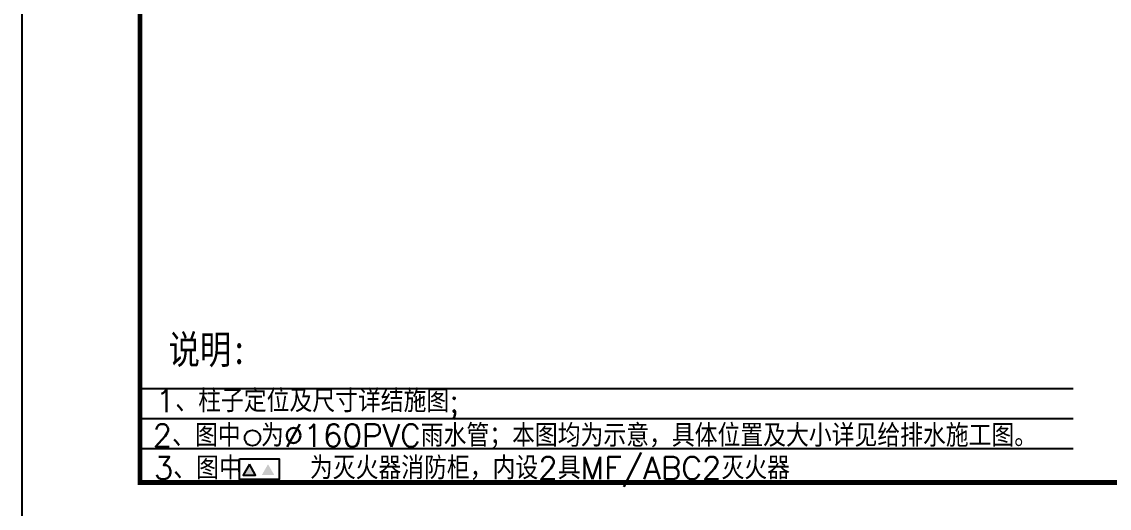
# Model space of a CAD drawing. Extents: x -21908402 to 2288787, y 79687 to 5079726.
# Drawn here: x 2095687 to 2141661, y 436996 to 457591 of the extents above; entities that cross this region are included whole.
import ezdxf

# ---------------------------------------------------------------- set-up
doc = ezdxf.new("R2010")
doc.units = 0
doc.header["$LTSCALE"] = 1000
doc.layers.get('0').update_dxf_attribs({"linetype": 'CONTINUOUS'})
for name, color, linetype in [('PUB_TEXT', 7, 'CONTINUOUS'), ('PUB_TITLE', 4, 'CONTINUOUS'), ('TEXT', 7, 'CONTINUOUS'), ('管道', 3, 'CONTINUOUS'), ('虚线浅显', 139, 'CONTINUOUS')]:
    doc.layers.add(name, color=color, linetype=linetype)
doc.styles.add('-黑体', font='simhei.ttf', dxfattribs={"width": 0.8})
doc.styles.add('HZTXT', font='txt', dxfattribs={"width": 0.7, "height": 300, "bigfont": 'HZTXT'})

# ---------------------------------------------------------------- blocks, each defined once
blk = doc.blocks.new('GGGDDD')
h = blk.add_hatch(color=2)
h.paths.add_polyline_path([(7839327, -1916416), (7839124, -1916769), (7839531, -1916769)])
h.paths.add_polyline_path([(7838721, -1916416), (7838517, -1916769), (7838925, -1916769)])
at = {"color": 2}
for points in [[(7838405, -1916243), (7839695, -1916243), (7839695, -1916915), (7838405, -1916915)], [(7838721, -1916416), (7838517, -1916769), (7838925, -1916769)]]:
    blk.add_lwpolyline(points, close=True, dxfattribs=at)
at = {"layer": '管道'}
blk.add_ellipse((7838820, -1915560), major_axis=(178, 178), ratio=1, start_param=5.497787, end_param=11.780972, dxfattribs=at)
at = {"layer": '虚线浅显', "linetype": 'CONTINUOUS'}
for p, q in [((7835165, -1913944), (7865510, -1913944)), ((7835165, -1914922), (7865510, -1914922)), ((7835165, -1915901), (7865510, -1915901)), ((7835165, -1915901), (7865510, -1915901))]:
    blk.add_line(p, q, dxfattribs=at)
at = {"layer": 'PUB_TEXT', "color": 3, "style": '-黑体', "width": 0.8}
blk.add_text('说明: ', height=937.1, dxfattribs=at).set_placement((7836089, -1913147))
at = {"layer": 'TEXT', "style": 'HZTXT', "width": 1.01}
for s, p in [('1、柱子定位及尺寸详结施图;', (7835677, -1914721)), ('2、图中 为%%C160PVC雨水管；本图均为示意，具体位置及大小详见给排水施工图。 ', (7835573, -1915847)), ('3、图中   为灭火器消防柜，内设2具MF/ABC2灭火器', (7835614, -1916905))]:
    blk.add_text(s, height=735, dxfattribs=at).set_placement(p)

msp = doc.modelspace()

# ---------------------------------------------------------------- linework, layer by layer
at = {"layer": 'PUB_TITLE'}
msp.add_lwpolyline([(2095686.8, 436087.5), (2263886.8, 436087.5), (2263886.8, 554887.5), (2095686.8, 554887.5)], close=True, dxfattribs=at)
at = {"layer": 'PUB_TITLE', "const_width": 200}
msp.add_lwpolyline([(2100686.8, 438087.5), (2261886.8, 438087.5), (2261886.8, 552887.5), (2100686.8, 552887.5)], close=True, dxfattribs=at)

# ---------------------------------------------------------------- block references
at = {"xscale": 1.300000000745058, "yscale": 1.300000000046566, "zscale": 1.3}
msp.add_blockref('GGGDDD', (-8085027.4, 2930199.9), dxfattribs=at)

doc.saveas('drawing.dxf')
